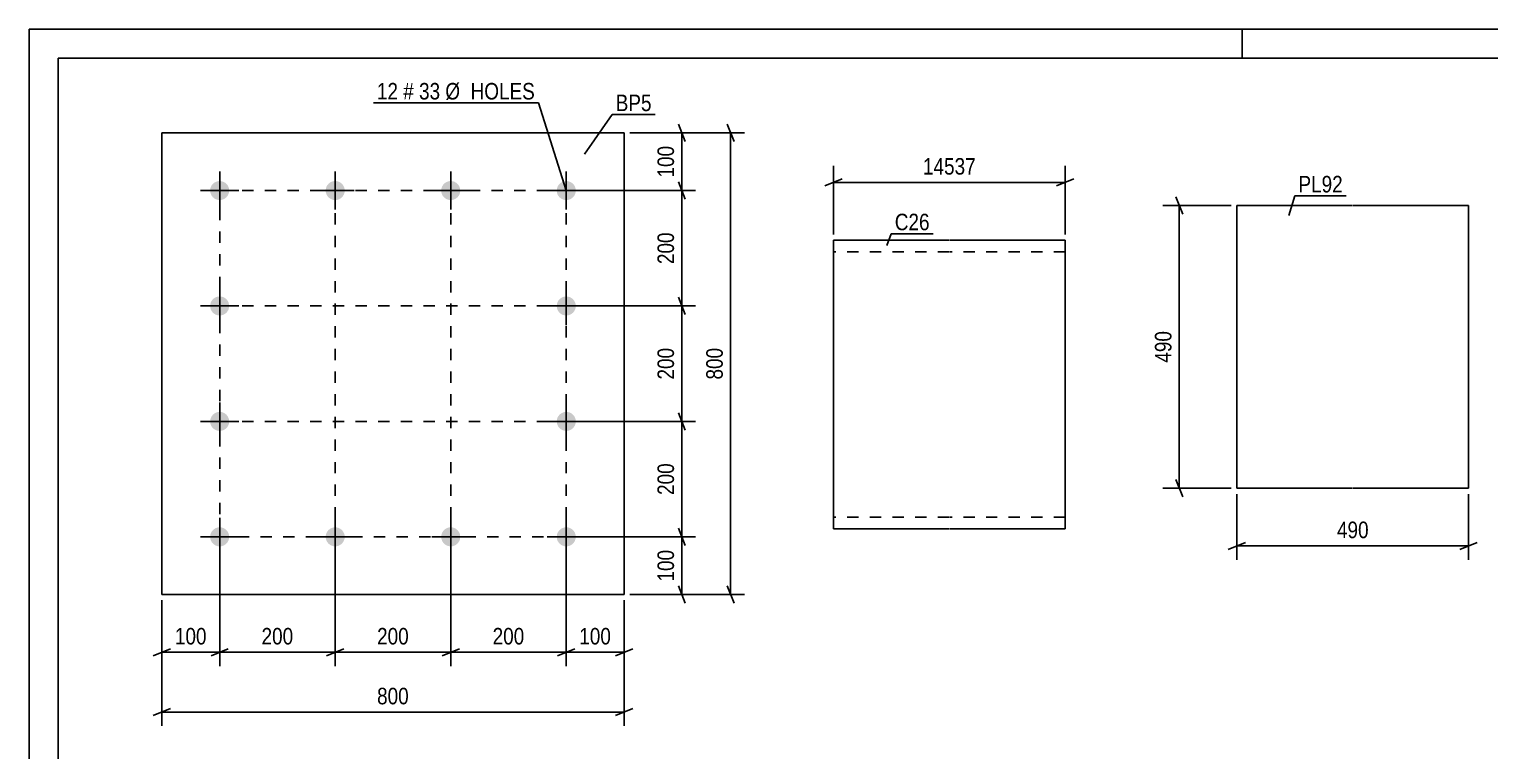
# Model space of a CAD drawing. Header units: millimetres. Extents: x 0 to 420, y 0 to 297.
# Drawn here: x 0 to 252.8, y 172 to 297 of the extents above; entities that cross this region are included whole.
import ezdxf

# ---------------------------------------------------------------- set-up
doc = ezdxf.new("R2010")
doc.units = ezdxf.units.MM
doc.linetypes.add('DXK_LINE_DOT2', pattern=[3.9198, 1.9599, -1.9599])
doc.styles.add('Arial Narrow', font='ARIALN.TTF', dxfattribs={"height": 0.2})

# ---------------------------------------------------------------- blocks, each defined once
blk = doc.blocks.new('Unknown-284858702-1134')
at = {"color": 5, "linetype": 'Continuous'}
for p, q in [((420, 297), (0, 297)), ((0, 297), (0, 0)), ((0, 292), (0, 297)), ((210, 292), (210, 297)), ((415, 292), (5, 292)), ((5, 292), (5, 5))]:
    blk.add_line(p, q, dxfattribs=at)
blk = doc.blocks.new('Part-284858702-6043 - 6042')
at = {"color": 2, "linetype": 'Continuous'}
for p, q in [((22.97, 199.04), (22.97, 279.04)), ((22.97, 279.04), (102.97, 279.04)), ((102.97, 279.04), (102.97, 199.04)), ((102.97, 199.04), (22.97, 199.04))]:
    blk.add_line(p, q, dxfattribs=at)
blk = doc.blocks.new('Bolt-284858702-6044 - 6042')
at = {"linetype": 'Continuous'}
for points in [[(32.97, 270.69, -1), (32.97, 267.39, -1)], [(52.97, 270.69, -1), (52.97, 267.39, -1)], [(72.97, 270.69, -1), (72.97, 267.39, -1)], [(92.97, 270.69, -1), (92.97, 267.39, -1)], [(32.97, 250.69, -1), (32.97, 247.39, -1)], [(92.97, 250.69, -1), (92.97, 247.39, -1)], [(32.97, 230.69, -1), (32.97, 227.39, -1)], [(92.97, 230.69, -1), (92.97, 227.39, -1)], [(32.97, 210.69, -1), (32.97, 207.39, -1)], [(52.97, 210.69, -1), (52.97, 207.39, -1)], [(72.97, 210.69, -1), (72.97, 207.39, -1)], [(92.97, 210.69, -1), (92.97, 207.39, -1)]]:
    blk.add_hatch(color=1, dxfattribs=at).paths.add_polyline_path(points)
at = {"color": 1, "linetype": 'Continuous'}
for p, q in [((32.97, 272.34), (32.97, 265.74)), ((52.97, 272.34), (52.97, 265.74)), ((72.97, 272.34), (72.97, 265.74)), ((92.97, 272.34), (92.97, 265.74)), ((29.67, 269.04), (36.27, 269.04)), ((49.67, 269.04), (56.27, 269.04)), ((69.67, 269.04), (76.27, 269.04)), ((89.67, 269.04), (96.27, 269.04)), ((32.97, 252.34), (32.97, 245.74)), ((92.97, 252.34), (92.97, 245.74)), ((29.67, 249.04), (36.27, 249.04)), ((89.67, 249.04), (96.27, 249.04)), ((32.97, 232.34), (32.97, 225.74)), ((92.97, 232.34), (92.97, 225.74)), ((29.67, 229.04), (36.27, 229.04)), ((89.67, 229.04), (96.27, 229.04)), ((32.97, 212.34), (32.97, 205.74)), ((52.97, 212.34), (52.97, 205.74)), ((72.97, 212.34), (72.97, 205.74)), ((92.97, 212.34), (92.97, 205.74)), ((29.67, 209.04), (36.27, 209.04)), ((49.67, 209.04), (56.27, 209.04)), ((69.67, 209.04), (76.27, 209.04)), ((89.67, 209.04), (96.27, 209.04))]:
    blk.add_line(p, q, dxfattribs=at)
blk = doc.blocks.new('Part-284858702-6136 - 6135')
at = {"color": 2, "linetype": 'Continuous'}
for p, q in [((209.08, 217.46), (209.08, 266.46)), ((209.08, 266.46), (229.08, 266.46)), ((229.18, 266.46), (249.18, 266.46)), ((249.18, 266.46), (249.18, 217.46)), ((229.08, 217.46), (209.08, 217.46)), ((249.18, 217.46), (229.18, 217.46))]:
    blk.add_line(p, q, dxfattribs=at)
blk = doc.blocks.new('Part-284858702-6192 - 6191')
at = {"color": 2, "linetype": 'Continuous'}
for p, q in [((159.25, 260.45), (139.25, 260.45)), ((139.25, 214.45), (139.25, 260.45)), ((179.35, 260.45), (159.35, 260.45)), ((179.35, 260.45), (179.35, 210.45)), ((139.25, 214.45), (139.25, 210.45)), ((159.25, 210.45), (139.25, 210.45)), ((179.35, 210.45), (159.35, 210.45))]:
    blk.add_line(p, q, dxfattribs=at)
at = {"color": 7, "linetype": 'DXK_LINE_DOT2'}
for p, q in [((159.25, 258.45), (139.25, 258.45)), ((179.35, 258.45), (159.35, 258.45)), ((139.25, 210.76), (139.25, 214.45)), ((159.25, 212.45), (139.25, 212.45)), ((179.35, 212.45), (159.35, 212.45))]:
    blk.add_line(p, q, dxfattribs=at)
blk = doc.blocks.new('Rectangle-284858702-7393 - 6042')
at = {"color": 1, "linetype": 'DXK_LINE_DOT2'}
blk.add_lwpolyline([(32.97, 269.04), (92.97, 269.04), (92.97, 209.04), (32.97, 209.04), (32.97, 269.04)], close=True, dxfattribs=at)
blk = doc.blocks.new('Line-284858702-7437 - 6042')
at = {"color": 1, "linetype": 'DXK_LINE_DOT2'}
blk.add_line((52.97, 269.04), (52.97, 209.04), dxfattribs=at)
blk = doc.blocks.new('Line-284858702-7444 - 6042')
at = {"color": 1, "linetype": 'DXK_LINE_DOT2'}
blk.add_line((72.97, 269.04), (72.97, 209.04), dxfattribs=at)
blk = doc.blocks.new('Line-284858702-7451 - 6042')
at = {"color": 1, "linetype": 'DXK_LINE_DOT2'}
blk.add_line((32.97, 249.04), (92.97, 249.04), dxfattribs=at)
blk = doc.blocks.new('Line-284858702-7458 - 6042')
at = {"color": 1, "linetype": 'DXK_LINE_DOT2'}
blk.add_line((32.97, 229.04), (92.97, 229.04), dxfattribs=at)
blk = doc.blocks.new('StraightDimension-284858702-6258 - 6042')
at = {"color": 7, "linetype": 'Continuous'}
for p, q in [((92.97, 208.04), (92.97, 186.64)), ((102.97, 198.04), (102.97, 186.64)), ((91.47, 188.44), (94.47, 189.64)), ((104.47, 189.64), (101.47, 188.44)), ((92.97, 189.04), (102.97, 189.04))]:
    blk.add_line(p, q, dxfattribs=at)
at = {"color": 0}
blk.add_wipeout([(101.31, 189.79), (101.31, 193.99), (94.62, 193.99), (94.62, 189.79)], dxfattribs=at)
at = {"color": 3, "style": 'Arial Narrow'}
blk.add_text('100', height=2.863, dxfattribs=at).set_placement((95.22, 190.39))
blk = doc.blocks.new('StraightDimension-284858702-6262 - 6042')
at = {"color": 7, "linetype": 'Continuous'}
for p, q in [((32.97, 208.04), (32.97, 186.64)), ((22.97, 198.04), (22.97, 186.64)), ((21.47, 188.44), (24.47, 189.64)), ((34.47, 189.64), (31.47, 188.44)), ((22.97, 189.04), (32.97, 189.04))]:
    blk.add_line(p, q, dxfattribs=at)
at = {"color": 0}
blk.add_wipeout([(31.31, 189.79), (31.31, 193.99), (24.62, 193.99), (24.62, 189.79)], dxfattribs=at)
at = {"color": 3, "style": 'Arial Narrow'}
blk.add_text('100', height=2.863, dxfattribs=at).set_placement((25.22, 190.39))
blk = doc.blocks.new('StraightDimension-284858702-6234 - 6042')
at = {"color": 7, "linetype": 'Continuous'}
for p, q in [((103.97, 279.04), (115.37, 279.04)), ((112.37, 280.54), (113.57, 277.54)), ((112.97, 269.04), (112.97, 279.04)), ((113.57, 267.54), (112.37, 270.54)), ((93.97, 269.04), (115.37, 269.04))]:
    blk.add_line(p, q, dxfattribs=at)
at = {"color": 0}
blk.add_wipeout([(112.22, 277.38), (108.02, 277.38), (108.02, 270.7), (112.22, 270.7)], dxfattribs=at)
at = {"color": 3, "style": 'Arial Narrow'}
blk.add_text('100', height=2.863, rotation=90.0002, dxfattribs=at).set_placement((111.62, 271.3))
blk = doc.blocks.new('StraightDimension-284858702-6238 - 6042')
at = {"color": 7, "linetype": 'Continuous'}
for p, q in [((112.37, 210.54), (113.57, 207.54)), ((93.97, 209.04), (115.37, 209.04)), ((112.97, 199.04), (112.97, 209.04)), ((113.57, 197.54), (112.37, 200.54)), ((103.97, 199.04), (115.37, 199.04))]:
    blk.add_line(p, q, dxfattribs=at)
at = {"color": 0}
blk.add_wipeout([(112.22, 207.38), (108.02, 207.38), (108.02, 200.7), (112.22, 200.7)], dxfattribs=at)
at = {"color": 3, "style": 'Arial Narrow'}
blk.add_text('100', height=2.863, rotation=90.0002, dxfattribs=at).set_placement((111.62, 201.3))
blk = doc.blocks.new('StraightDimension-284858702-6254 - 6042')
at = {"color": 7, "linetype": 'Continuous'}
for p, q in [((103.97, 279.04), (123.81, 279.04)), ((122.01, 277.54), (120.81, 280.54)), ((121.41, 199.04), (121.41, 279.04)), ((120.81, 200.54), (122.01, 197.54)), ((103.97, 199.04), (123.81, 199.04))]:
    blk.add_line(p, q, dxfattribs=at)
at = {"color": 0}
blk.add_wipeout([(120.66, 242.38), (116.46, 242.38), (116.46, 235.7), (120.66, 235.7)], dxfattribs=at)
at = {"color": 3, "style": 'Arial Narrow'}
blk.add_text('800', height=2.863, rotation=90.0002, dxfattribs=at).set_placement((120.06, 236.3))
blk = doc.blocks.new('StraightDimension-284858702-6278 - 6042')
at = {"color": 7, "linetype": 'Continuous'}
for p, q in [((22.97, 198.04), (22.97, 176.27)), ((102.97, 198.04), (102.97, 176.27)), ((24.47, 179.27), (21.47, 178.07)), ((22.97, 178.67), (102.97, 178.67)), ((101.47, 178.07), (104.47, 179.27))]:
    blk.add_line(p, q, dxfattribs=at)
at = {"color": 0}
blk.add_wipeout([(66.31, 179.42), (66.31, 183.62), (59.62, 183.62), (59.62, 179.42)], dxfattribs=at)
at = {"color": 3, "style": 'Arial Narrow'}
blk.add_text('800', height=2.863, dxfattribs=at).set_placement((60.22, 180.02))
blk = doc.blocks.new('StraightDimension-284858702-7990 - 6042')
at = {"color": 7, "linetype": 'Continuous'}
for p, q in [((113.57, 227.54), (112.37, 230.54)), ((93.97, 229.04), (115.37, 229.04)), ((112.97, 209.04), (112.97, 229.04)), ((112.37, 210.54), (113.57, 207.54)), ((93.97, 209.04), (115.37, 209.04))]:
    blk.add_line(p, q, dxfattribs=at)
at = {"color": 0}
blk.add_wipeout([(112.22, 222.38), (108.02, 222.38), (108.02, 215.7), (112.22, 215.7)], dxfattribs=at)
at = {"color": 3, "style": 'Arial Narrow'}
blk.add_text('200', height=2.863, rotation=90.0002, dxfattribs=at).set_placement((111.62, 216.3))
blk = doc.blocks.new('StraightDimension-284858702-7992 - 6042')
at = {"color": 7, "linetype": 'Continuous'}
for p, q in [((113.57, 247.54), (112.37, 250.54)), ((93.97, 249.04), (115.37, 249.04)), ((112.97, 229.04), (112.97, 249.04)), ((112.37, 230.54), (113.57, 227.54)), ((93.97, 229.04), (115.37, 229.04))]:
    blk.add_line(p, q, dxfattribs=at)
at = {"color": 0}
blk.add_wipeout([(112.22, 242.38), (108.02, 242.38), (108.02, 235.7), (112.22, 235.7)], dxfattribs=at)
at = {"color": 3, "style": 'Arial Narrow'}
blk.add_text('200', height=2.863, rotation=90.0002, dxfattribs=at).set_placement((111.62, 236.3))
blk = doc.blocks.new('StraightDimension-284858702-7994 - 6042')
at = {"color": 7, "linetype": 'Continuous'}
for p, q in [((113.57, 267.54), (112.37, 270.54)), ((93.97, 269.04), (115.37, 269.04)), ((112.97, 249.04), (112.97, 269.04)), ((112.37, 250.54), (113.57, 247.54)), ((93.97, 249.04), (115.37, 249.04))]:
    blk.add_line(p, q, dxfattribs=at)
at = {"color": 0}
blk.add_wipeout([(112.22, 262.38), (108.02, 262.38), (108.02, 255.7), (112.22, 255.7)], dxfattribs=at)
at = {"color": 3, "style": 'Arial Narrow'}
blk.add_text('200', height=2.863, rotation=90.0002, dxfattribs=at).set_placement((111.62, 256.3))
blk = doc.blocks.new('StraightDimension-284858702-7996 - 6042')
at = {"color": 7, "linetype": 'Continuous'}
for p, q in [((32.97, 208.04), (32.97, 186.64)), ((52.97, 208.04), (52.97, 186.64)), ((34.47, 189.64), (31.47, 188.44)), ((51.47, 188.44), (54.47, 189.64)), ((32.97, 189.04), (52.97, 189.04))]:
    blk.add_line(p, q, dxfattribs=at)
at = {"color": 0}
blk.add_wipeout([(46.31, 189.79), (46.31, 193.99), (39.62, 193.99), (39.62, 189.79)], dxfattribs=at)
at = {"color": 3, "style": 'Arial Narrow'}
blk.add_text('200', height=2.863, dxfattribs=at).set_placement((40.22, 190.39))
blk = doc.blocks.new('StraightDimension-284858702-7998 - 6042')
at = {"color": 7, "linetype": 'Continuous'}
for p, q in [((52.97, 208.04), (52.97, 186.64)), ((72.97, 208.04), (72.97, 186.64)), ((54.47, 189.64), (51.47, 188.44)), ((71.47, 188.44), (74.47, 189.64)), ((52.97, 189.04), (72.97, 189.04))]:
    blk.add_line(p, q, dxfattribs=at)
at = {"color": 0}
blk.add_wipeout([(66.31, 189.79), (66.31, 193.99), (59.62, 193.99), (59.62, 189.79)], dxfattribs=at)
at = {"color": 3, "style": 'Arial Narrow'}
blk.add_text('200', height=2.863, dxfattribs=at).set_placement((60.22, 190.39))
blk = doc.blocks.new('StraightDimension-284858702-8000 - 6042')
at = {"color": 7, "linetype": 'Continuous'}
for p, q in [((72.97, 208.04), (72.97, 186.64)), ((92.97, 208.04), (92.97, 186.64)), ((74.47, 189.64), (71.47, 188.44)), ((91.47, 188.44), (94.47, 189.64)), ((72.97, 189.04), (92.97, 189.04))]:
    blk.add_line(p, q, dxfattribs=at)
at = {"color": 0}
blk.add_wipeout([(86.31, 189.79), (86.31, 193.99), (79.62, 193.99), (79.62, 189.79)], dxfattribs=at)
at = {"color": 3, "style": 'Arial Narrow'}
blk.add_text('200', height=2.863, dxfattribs=at).set_placement((80.22, 190.39))
blk = doc.blocks.new('StraightDimension-284858702-6438 - 6135')
at = {"color": 7, "linetype": 'Continuous'}
for p, q in [((208.08, 266.46), (196.23, 266.46)), ((199.68, 264.96), (198.48, 267.96)), ((199.08, 217.46), (199.08, 266.46)), ((208.08, 217.46), (196.23, 217.46)), ((198.48, 218.96), (199.68, 215.96))]:
    blk.add_line(p, q, dxfattribs=at)
at = {"color": 0}
blk.add_wipeout([(198.33, 245.3), (194.13, 245.3), (194.13, 238.62), (198.33, 238.62)], dxfattribs=at)
at = {"color": 3, "style": 'Arial Narrow'}
blk.add_text('490', height=2.863, rotation=90.0002, dxfattribs=at).set_placement((197.73, 239.22))
blk = doc.blocks.new('StraightDimension-284858702-6442 - 6135')
at = {"color": 7, "linetype": 'Continuous'}
for p, q in [((209.08, 216.46), (209.08, 205.06)), ((249.18, 216.46), (249.18, 205.06)), ((210.58, 208.06), (207.58, 206.86)), ((209.08, 207.46), (249.18, 207.46)), ((247.68, 206.86), (250.68, 208.06))]:
    blk.add_line(p, q, dxfattribs=at)
at = {"color": 0}
blk.add_wipeout([(232.47, 208.21), (232.47, 212.41), (225.79, 212.41), (225.79, 208.21)], dxfattribs=at)
at = {"color": 3, "style": 'Arial Narrow'}
blk.add_text('490', height=2.863, dxfattribs=at).set_placement((226.39, 208.81))
blk = doc.blocks.new('StraightDimension-284858702-6506 - 6191')
at = {"color": 7, "linetype": 'Continuous'}
for p, q in [((139.25, 261.45), (139.25, 273.3)), ((179.35, 261.45), (179.35, 273.3)), ((140.75, 271.05), (137.75, 269.85)), ((177.85, 269.85), (180.85, 271.05)), ((139.25, 270.45), (179.35, 270.45))]:
    blk.add_line(p, q, dxfattribs=at)
at = {"color": 0}
blk.add_wipeout([(164.47, 271.2), (164.47, 275.4), (154.12, 275.4), (154.12, 271.2)], dxfattribs=at)
at = {"color": 3, "style": 'Arial Narrow'}
blk.add_text('14537', height=2.863, dxfattribs=at).set_placement((154.72, 271.8))
blk = doc.blocks.new('Mark-284858702-6525 - 6042')
at = {"color": 0}
blk.add_wipeout([(107.74, 282.8), (107.74, 285.8), (101.53, 285.8), (101.53, 282.8)], dxfattribs=at)
blk.add_wipeout([(107.74, 282.8), (107.74, 285.8), (101.53, 285.8), (101.53, 282.8)], dxfattribs=at)
at = {"color": 30, "linetype": 'Continuous'}
for p, q in [((96.13, 275.34), (100.93, 282.2)), ((100.93, 282.2), (108.34, 282.2))]:
    blk.add_line(p, q, dxfattribs=at)
at = {"color": 3, "style": 'Arial Narrow'}
blk.add_text('BP5', height=2.863, dxfattribs=at).set_placement((101.53, 282.8))
blk = doc.blocks.new('Mark-284858702-6528 - 6042')
at = {"color": 0}
blk.add_wipeout([(63.85, 284.82), (63.85, 287.82), (60.19, 287.82), (60.19, 284.82)], dxfattribs=at)
blk.add_wipeout([(63.85, 284.82), (63.85, 287.82), (60.19, 287.82), (60.19, 284.82)], dxfattribs=at)
blk.add_wipeout([(66.58, 284.82), (66.58, 287.82), (64.75, 287.82), (64.75, 284.82)], dxfattribs=at)
blk.add_wipeout([(66.58, 284.82), (66.58, 287.82), (64.75, 287.82), (64.75, 284.82)], dxfattribs=at)
at = {"color": 3, "style": 'Arial Narrow'}
blk.add_text('12', height=2.863, dxfattribs=at).set_placement((60.19, 284.82))
at = {"color": 0}
blk.add_wipeout([(71.13, 284.82), (71.13, 287.82), (67.48, 287.82), (67.48, 284.82)], dxfattribs=at)
blk.add_wipeout([(71.13, 284.82), (71.13, 287.82), (67.48, 287.82), (67.48, 284.82)], dxfattribs=at)
at = {"color": 3, "style": 'Arial Narrow'}
blk.add_text('#', height=2.86, dxfattribs=at).set_placement((64.75, 284.82))
at = {"color": 0}
blk.add_wipeout([(87.56, 284.82), (87.56, 287.82), (72.03, 287.82), (72.03, 284.82)], dxfattribs=at)
blk.add_wipeout([(87.56, 284.82), (87.56, 287.82), (72.03, 287.82), (72.03, 284.82)], dxfattribs=at)
at = {"color": 7, "linetype": 'Continuous'}
for p in [(59.59, 284.22), (92.97, 269.04)]:
    blk.add_line(p, (88.16, 284.22), dxfattribs=at)
at = {"color": 3, "style": 'Arial Narrow'}
for s, p in [('33', (67.48, 284.82)), ('Ø  HOLES', (72.03, 284.82))]:
    blk.add_text(s, height=2.863, dxfattribs=at).set_placement(p)
blk = doc.blocks.new('Mark-284858702-6544 - 6135')
at = {"color": 0}
blk.add_wipeout([(227.39, 268.72), (227.39, 271.72), (219.72, 271.72), (219.72, 268.72)], dxfattribs=at)
blk.add_wipeout([(227.39, 268.72), (227.39, 271.72), (219.72, 271.72), (219.72, 268.72)], dxfattribs=at)
at = {"color": 30, "linetype": 'Continuous'}
for p, q in [((218.06, 264.71), (219.12, 268.12)), ((219.12, 268.12), (227.99, 268.12))]:
    blk.add_line(p, q, dxfattribs=at)
at = {"color": 3, "style": 'Arial Narrow'}
blk.add_text('PL92', height=2.863, dxfattribs=at).set_placement((219.72, 268.72))
blk = doc.blocks.new('Mark-284858702-6565 - 6191')
at = {"color": 0}
blk.add_wipeout([(155.87, 262.16), (155.87, 265.16), (149.84, 265.16), (149.84, 262.16)], dxfattribs=at)
blk.add_wipeout([(155.87, 262.16), (155.87, 265.16), (149.84, 265.16), (149.84, 262.16)], dxfattribs=at)
at = {"color": 30, "linetype": 'Continuous'}
for p, q in [((148.48, 259.51), (149.24, 261.56)), ((149.24, 261.56), (156.47, 261.56))]:
    blk.add_line(p, q, dxfattribs=at)
at = {"color": 3, "style": 'Arial Narrow'}
blk.add_text('C26', height=2.863, dxfattribs=at).set_placement((149.84, 262.16))

msp = doc.modelspace()

# ---------------------------------------------------------------- block references
for name in ['Unknown-284858702-1134', 'Part-284858702-6043 - 6042', 'Bolt-284858702-6044 - 6042', 'Rectangle-284858702-7393 - 6042', 'Line-284858702-7437 - 6042', 'Line-284858702-7444 - 6042', 'Part-284858702-6136 - 6135', 'Part-284858702-6192 - 6191', 'Line-284858702-7451 - 6042', 'Line-284858702-7458 - 6042']:
    msp.add_blockref(name, (0, 0))

# ---------------------------------------------------------------- next in the draw order: block references
for name in ['StraightDimension-284858702-6234 - 6042', 'StraightDimension-284858702-6506 - 6191', 'Mark-284858702-6544 - 6135', 'StraightDimension-284858702-6438 - 6135', 'StraightDimension-284858702-6262 - 6042', 'StraightDimension-284858702-6258 - 6042']:
    msp.add_blockref(name, (0, 0))

# ---------------------------------------------------------------- next in the draw order: block references
for name in ['Mark-284858702-6565 - 6191', 'StraightDimension-284858702-6442 - 6135', 'StraightDimension-284858702-6238 - 6042']:
    msp.add_blockref(name, (0, 0))

# ---------------------------------------------------------------- next in the draw order: block references
msp.add_blockref('StraightDimension-284858702-6254 - 6042', (0, 0))

# ---------------------------------------------------------------- next in the draw order: block references
for name in ['Mark-284858702-6525 - 6042', 'StraightDimension-284858702-7990 - 6042', 'StraightDimension-284858702-6278 - 6042']:
    msp.add_blockref(name, (0, 0))

# ---------------------------------------------------------------- next in the draw order: block references
for name in ['StraightDimension-284858702-7992 - 6042', 'StraightDimension-284858702-7996 - 6042']:
    msp.add_blockref(name, (0, 0))

# ---------------------------------------------------------------- next in the draw order: block references
for name in ['StraightDimension-284858702-7994 - 6042', 'StraightDimension-284858702-7998 - 6042']:
    msp.add_blockref(name, (0, 0))

# ---------------------------------------------------------------- next in the draw order: block references
for name in ['Mark-284858702-6528 - 6042', 'StraightDimension-284858702-8000 - 6042']:
    msp.add_blockref(name, (0, 0))

doc.saveas('drawing.dxf')
